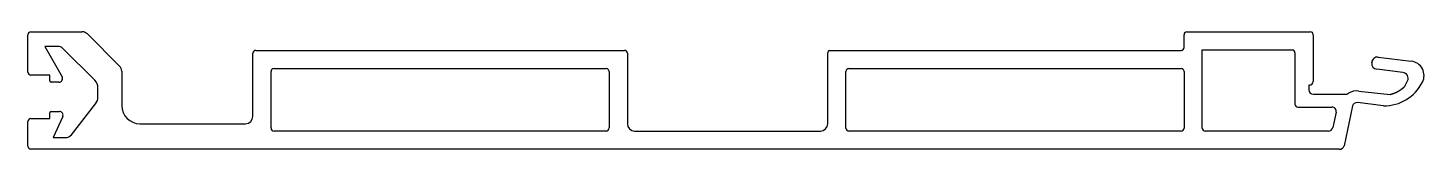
# Model space of a CAD drawing. Extents: x 2332 to 2427.8, y 1216.6 to 1224.7.
import ezdxf

# ---------------------------------------------------------------- set-up
doc = ezdxf.new("R2010")
doc.units = 0
doc.layers.get('0').update_dxf_attribs({"linetype": 'CONTINUOUS'})

msp = doc.modelspace()

# ---------------------------------------------------------------- linework, layer by layer
for p, q in [((2332.217, 1224.665), (2335.748, 1224.665)), ((2338.309, 1222.311), (2336.102, 1224.519)), ((2411.555, 1224.665), (2420.02, 1224.665)), ((2332.017, 1221.889), (2332.017, 1224.465)), ((2333.176, 1223.665), (2334.357, 1221.561)), ((2334.069, 1223.665), (2333.176, 1223.665)), ((2411.355, 1223.589), (2411.355, 1224.465)), ((2420.22, 1224.465), (2420.22, 1221.253)), ((2336.605, 1221.336), (2334.422, 1223.519)), ((2347.455, 1218.839), (2347.455, 1223.189)), ((2347.655, 1223.389), (2372.955, 1223.389)), ((2373.155, 1223.189), (2373.155, 1218.339)), ((2386.905, 1218.339), (2386.905, 1223.215)), ((2387.007, 1223.389), (2411.155, 1223.389)), ((2412.605, 1218.039), (2412.605, 1223.415)), ((2412.605, 1223.415), (2418.77, 1223.415)), ((2418.97, 1223.215), (2418.97, 1219.689)), ((2424.685, 1222.923), (2426.952, 1222.644)), ((2333.517, 1221.689), (2332.217, 1221.689)), ((2333.517, 1221.289), (2333.517, 1221.689)), ((2338.455, 1221.958), (2338.455, 1219.589)), ((2348.705, 1218.046), (2348.705, 1221.939)), ((2348.905, 1222.139), (2371.705, 1222.139)), ((2371.905, 1221.939), (2371.905, 1218.046)), ((2388.155, 1218.039), (2388.155, 1221.939)), ((2388.355, 1222.139), (2411.155, 1222.139)), ((2411.355, 1221.939), (2411.355, 1218.039)), ((2424.234, 1222.519), (2424.237, 1222.559)), ((2426.376, 1221.869), (2424.584, 1222.089)), ((2334.139, 1221.189), (2333.617, 1221.189)), ((2336.825, 1220.174), (2336.825, 1220.805)), ((2419.93, 1221.003), (2419.93, 1220.665)), ((2419.97, 1221.003), (2419.93, 1221.003)), ((2426.509, 1220.915), (2426.695, 1221.294)), ((2335, 1217.581), (2336.666, 1219.713)), ((2420.23, 1220.365), (2422.385, 1220.365)), ((2425.051, 1219.566), (2423.254, 1219.795)), ((2423.355, 1220.589), (2425.506, 1220.361)), ((2333.517, 1218.689), (2333.517, 1219.089)), ((2333.617, 1219.189), (2334.178, 1219.189)), ((2334.406, 1218.836), (2333.75, 1217.389)), ((2419.17, 1219.489), (2421.498, 1219.489)), ((2421.791, 1219.126), (2421.566, 1218.076)), ((2422.922, 1219.56), (2422.336, 1216.825)), ((2332.017, 1216.789), (2332.017, 1218.489)), ((2332.217, 1218.689), (2333.517, 1218.689)), ((2339.705, 1218.339), (2346.955, 1218.339)), ((2371.699, 1217.839), (2348.912, 1217.839)), ((2373.655, 1217.839), (2386.405, 1217.839)), ((2411.155, 1217.839), (2388.355, 1217.839)), ((2421.272, 1217.839), (2412.805, 1217.839)), ((2333.75, 1217.389), (2334.606, 1217.389)), ((2422.017, 1216.589), (2332.217, 1216.589))]:
    msp.add_line(p, q)
msp.add_polyline3d([(2425.51, 1220.36, 0), (2425.52, 1220.36, 0), (2425.52, 1220.37, 0), (2425.53, 1220.37, 0), (2425.54, 1220.37, 0), (2425.55, 1220.37, 0), (2425.56, 1220.37, 0), (2425.57, 1220.38, 0), (2425.58, 1220.38, 0), (2425.59, 1220.38, 0), (2425.59, 1220.38, 0), (2425.6, 1220.39, 0), (2425.61, 1220.39, 0), (2425.62, 1220.39, 0), (2425.63, 1220.39, 0), (2425.64, 1220.4, 0), (2425.65, 1220.4, 0), (2425.66, 1220.4, 0), (2425.66, 1220.4, 0), (2425.67, 1220.41, 0), (2425.68, 1220.41, 0), (2425.69, 1220.41, 0), (2425.7, 1220.41, 0), (2425.71, 1220.42, 0), (2425.72, 1220.42, 0), (2425.72, 1220.42, 0), (2425.73, 1220.43, 0), (2425.74, 1220.43, 0), (2425.75, 1220.43, 0), (2425.76, 1220.44, 0), (2425.77, 1220.44, 0), (2425.78, 1220.44, 0), (2425.78, 1220.45, 0), (2425.79, 1220.45, 0), (2425.8, 1220.45, 0), (2425.81, 1220.45, 0), (2425.82, 1220.46, 0), (2425.83, 1220.46, 0), (2425.83, 1220.46, 0), (2425.84, 1220.47, 0), (2425.85, 1220.47, 0), (2425.86, 1220.48, 0), (2425.87, 1220.48, 0), (2425.88, 1220.48, 0), (2425.88, 1220.49, 0), (2425.89, 1220.49, 0), (2425.9, 1220.49, 0), (2425.91, 1220.5, 0), (2425.92, 1220.5, 0), (2425.92, 1220.5, 0), (2425.93, 1220.51, 0), (2425.94, 1220.51, 0), (2425.95, 1220.52, 0), (2425.96, 1220.52, 0), (2425.97, 1220.52, 0), (2425.97, 1220.53, 0), (2425.98, 1220.53, 0), (2425.99, 1220.54, 0), (2426, 1220.54, 0), (2426.01, 1220.54, 0), (2426.01, 1220.55, 0), (2426.02, 1220.55, 0), (2426.03, 1220.56, 0), (2426.04, 1220.56, 0), (2426.05, 1220.57, 0), (2426.05, 1220.57, 0), (2426.06, 1220.58, 0), (2426.07, 1220.58, 0), (2426.08, 1220.58, 0), (2426.08, 1220.59, 0), (2426.09, 1220.59, 0), (2426.1, 1220.6, 0), (2426.11, 1220.6, 0), (2426.12, 1220.61, 0), (2426.12, 1220.61, 0), (2426.13, 1220.62, 0), (2426.14, 1220.62, 0), (2426.15, 1220.63, 0), (2426.15, 1220.63, 0), (2426.16, 1220.64, 0), (2426.17, 1220.64, 0), (2426.18, 1220.65, 0), (2426.18, 1220.65, 0), (2426.19, 1220.66, 0), (2426.2, 1220.66, 0), (2426.21, 1220.67, 0), (2426.21, 1220.67, 0), (2426.22, 1220.68, 0), (2426.23, 1220.68, 0), (2426.24, 1220.69, 0), (2426.24, 1220.69, 0), (2426.25, 1220.7, 0), (2426.26, 1220.7, 0), (2426.27, 1220.71, 0), (2426.27, 1220.71, 0), (2426.28, 1220.72, 0), (2426.29, 1220.73, 0), (2426.3, 1220.73, 0), (2426.3, 1220.74, 0), (2426.31, 1220.74, 0), (2426.32, 1220.75, 0), (2426.33, 1220.75, 0), (2426.33, 1220.76, 0), (2426.34, 1220.76, 0), (2426.35, 1220.77, 0), (2426.35, 1220.78, 0), (2426.36, 1220.78, 0), (2426.37, 1220.79, 0), (2426.38, 1220.79, 0), (2426.38, 1220.8, 0), (2426.39, 1220.81, 0), (2426.4, 1220.81, 0), (2426.4, 1220.82, 0), (2426.41, 1220.82, 0), (2426.42, 1220.83, 0), (2426.43, 1220.84, 0), (2426.43, 1220.84, 0), (2426.44, 1220.85, 0), (2426.45, 1220.86, 0), (2426.45, 1220.86, 0), (2426.46, 1220.87, 0), (2426.47, 1220.88, 0), (2426.47, 1220.88, 0), (2426.48, 1220.89, 0), (2426.49, 1220.89, 0), (2426.5, 1220.9, 0), (2426.5, 1220.91, 0), (2426.51, 1220.91, 0)])
for centre, radius, start, end in [((2332.217, 1224.465), 0.2, 90, 180), ((2335.748, 1224.165), 0.5, 45, 90), ((2411.555, 1224.465), 0.2, 90, 180), ((2420.02, 1224.465), 0.2, 0, 90), ((2334.069, 1223.165), 0.5, 45, 90), ((2411.155, 1223.589), 0.2, 270, 0), ((2347.655, 1223.189), 0.2, 90, 180), ((2372.955, 1223.189), 0.2, 0, 90), ((2387.105, 1223.215), 0.2, 119.5083, 180), ((2418.77, 1223.215), 0.2, 0, 90), ((2424.636, 1222.526), 0.4, 83, 175.25245), ((2426.83, 1221.652), 1, 332.81271, 83), ((2332.217, 1221.889), 0.2, 180, 270), ((2337.955, 1221.958), 0.5, 0, 45), ((2348.905, 1221.939), 0.2, 90, 180), ((2371.705, 1221.939), 0.2, 0, 90), ((2388.355, 1221.939), 0.2, 90, 180), ((2411.155, 1221.939), 0.2, 0, 90), ((2424.633, 1222.486), 0.4, 175.25245, 263), ((2426.336, 1221.471), 0.4, 333.85187, 84.27299), ((2333.617, 1221.289), 0.1, 180, 270), ((2334.139, 1221.439), 0.25, 270, 29.31736), ((2336.075, 1220.805), 0.75, 0, 45), ((2420.23, 1220.665), 0.3, 180.00892, 270), ((2419.97, 1221.253), 0.25, 270, 360), ((2425.051, 1222.566), 3, 270.00892, 332.81271), ((2336.075, 1220.174), 0.75, 322, 0), ((2422.385, 1220.865), 0.5, 270, 301.33252), ((2423.216, 1219.498), 1.1, 82.72643, 121.25847), ((2423.216, 1219.498), 0.3, 82.72643, 167.90699), ((2333.617, 1219.089), 0.1, 90, 180), ((2334.178, 1218.939), 0.25, 335.61045, 90), ((2339.705, 1219.589), 1.25, 180, 270), ((2346.955, 1218.839), 0.5, 270, 0), ((2419.17, 1219.689), 0.2, 180, 270), ((2421.498, 1219.189), 0.3, 347.89807, 90), ((2332.217, 1218.489), 0.2, 90, 180), ((2348.912, 1218.046), 0.207, 180, 270), ((2371.699, 1218.046), 0.207, 270, 0), ((2373.655, 1218.339), 0.5, 180, 270), ((2386.405, 1218.339), 0.5, 270, 0), ((2388.355, 1218.039), 0.2, 180, 270), ((2411.155, 1218.039), 0.2, 270, 0), ((2412.805, 1218.039), 0.2, 180, 270), ((2421.272, 1218.139), 0.3, 270, 347.89807), ((2334.606, 1217.889), 0.5, 270, 322), ((2422.043, 1216.888), 0.3, 265.07044, 347.90699), ((2332.217, 1216.789), 0.2, 180, 270)]:
    msp.add_arc(centre, radius, start, end)

doc.saveas('drawing.dxf')
